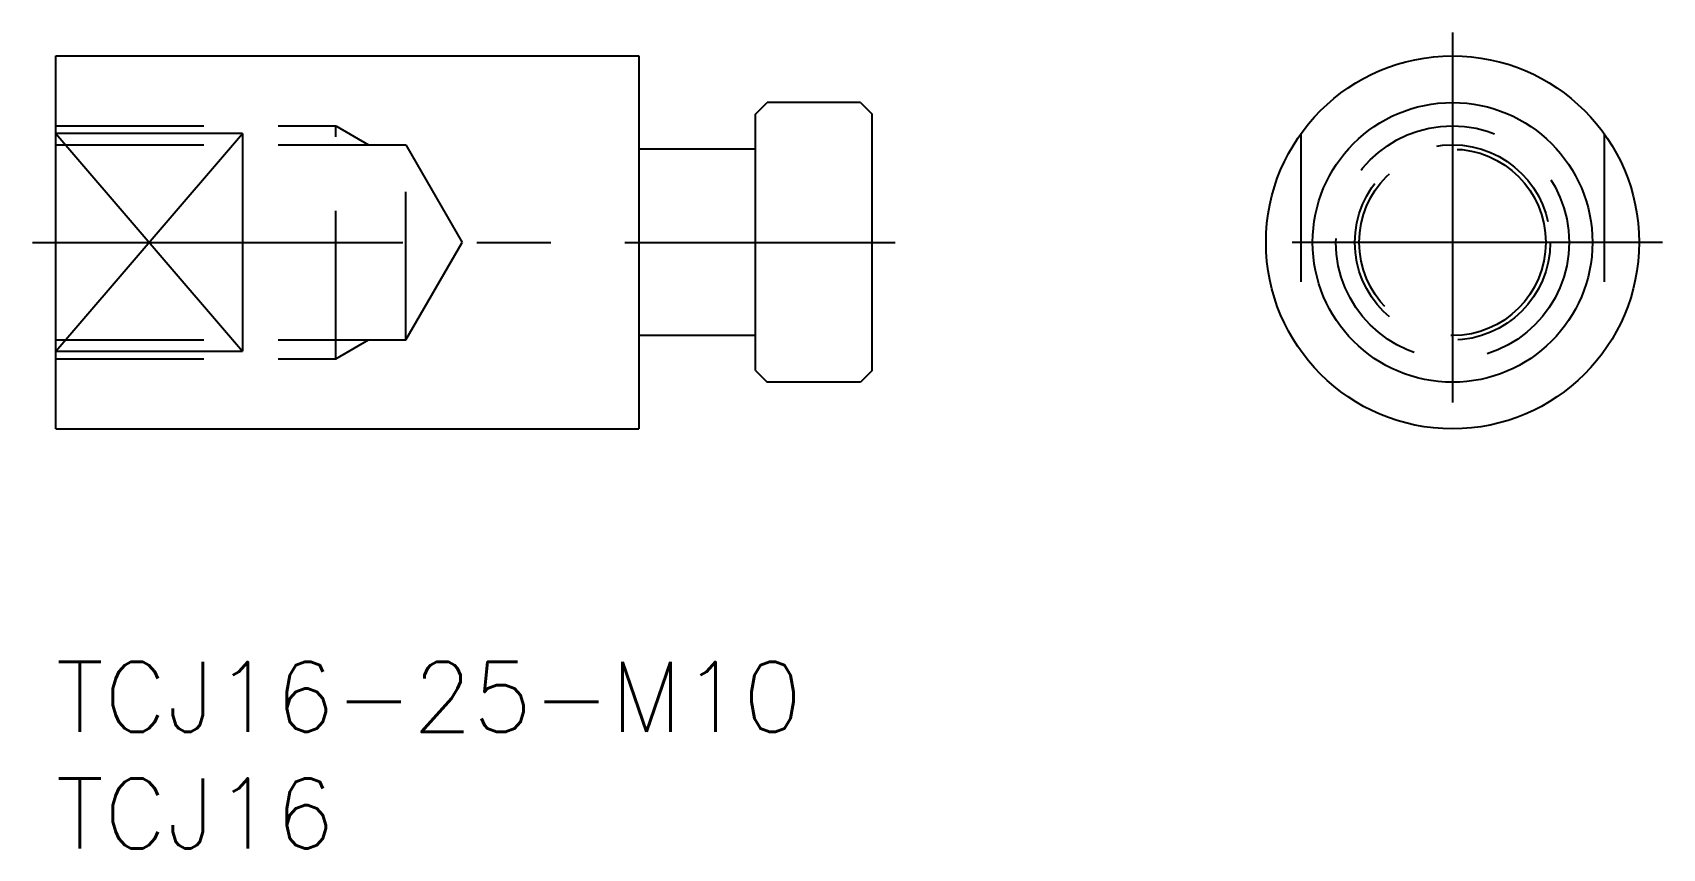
# Model space of a CAD drawing. Extents: x -1 to 68.9, y -8 to 27.
import ezdxf

# ---------------------------------------------------------------- set-up
doc = ezdxf.new("R2010")
doc.units = 0
doc.header["$LTSCALE"] = 0.5
doc.linetypes.add('CENTER', pattern=[50.8, 31.75, -6.35, 6.35, -6.35])
doc.linetypes.add('DASHED', pattern=[19.05, 12.7, -6.35])
for name, color, linetype in [('MSM_CENTER', 1, 'CENTER'), ('MSM_CONTINUOUS', 7, 'CONTINUOUS'), ('MSM_DASHED', 4, 'DASHED'), ('MSM_NARROW', 5, 'CONTINUOUS'), ('MSM_PART_NUMBER', 7, 'CONTINUOUS')]:
    doc.layers.add(name, color=color, linetype=linetype)
doc.styles.get("Standard").update_dxf_attribs({"font": 'txt.shx', "height": 1, "bigfont": 'bigfont.shx'})

# ---------------------------------------------------------------- blocks, each defined once
blk = doc.blocks.new('*U1')
at = {"layer": 'MSM_PART_NUMBER'}
blk.add_text('TCJ16-25-M10', height=3, dxfattribs=at).set_placement((0, -3))
blk = doc.blocks.new('*U2')
at = {"layer": 'MSM_PART_NUMBER'}
blk.add_text('TCJ16', height=3, dxfattribs=at).set_placement((0, -8))

msp = doc.modelspace()

# ---------------------------------------------------------------- linework, layer by layer
at = {"layer": 'MSM_CENTER'}
for p, q in [((59.897, 27), (59.897, 9)), ((-1, 18), (36, 18)), ((68.897, 18), (50.897, 18))]:
    msp.add_line(p, q, dxfattribs=at)
at = {"layer": 'MSM_CONTINUOUS'}
for p, q in [((0, 10), (0, 26)), ((0, 26), (25, 26)), ((25, 26), (25, 10)), ((30, 23.5), (30.5, 24)), ((34.5, 24), (30.5, 24)), ((34.5, 24), (35, 23.5)), ((30, 12.5), (30, 23.5)), ((35, 12.5), (35, 23.5)), ((8, 22.664), (0, 22.664)), ((8, 22.664), (8, 13.336)), ((30, 22), (25, 22)), ((30, 14), (25, 14)), ((0, 13.336), (8, 13.336)), ((30, 12.5), (30.5, 12)), ((34.5, 12), (30.5, 12)), ((35, 12.5), (34.5, 12)), ((0, 10), (25, 10))]:
    msp.add_line(p, q, dxfattribs=at)
for radius in [8, 6]:
    msp.add_circle((59.897, 18), radius, dxfattribs=at)
at = {"layer": 'MSM_DASHED'}
for p, q in [((0, 23), (12, 23)), ((12, 13), (12, 23)), ((12, 23), (13.406, 22.188)), ((53.397, 22.664), (53.397, 13.336)), ((66.397, 22.664), (66.397, 13.336)), ((0, 22.188), (15, 22.188)), ((15, 13.812), (15, 22.188)), ((15, 22.188), (17.418, 18)), ((15, 13.812), (17.418, 18)), ((0, 13.812), (15, 13.812)), ((12, 13), (13.406, 13.812)), ((0, 13), (12, 13))]:
    msp.add_line(p, q, dxfattribs=at)
for radius in [5, 4.188, 4]:
    msp.add_circle((59.897, 18), radius, dxfattribs=at)
at = {"layer": 'MSM_NARROW'}
for p, q in [((0, 13.336), (8, 22.664)), ((0, 22.664), (8, 13.336))]:
    msp.add_line(p, q, dxfattribs=at)

# ---------------------------------------------------------------- block references
at = {"layer": 'MSM_CONTINUOUS'}
for name in ['*U1', '*U2']:
    msp.add_blockref(name, (0, 0), dxfattribs=at)

doc.saveas('drawing.dxf')
